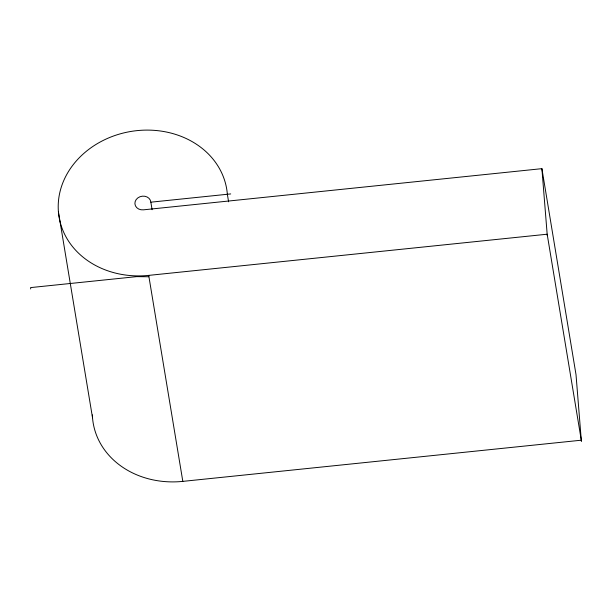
<?xml version="1.0" encoding="UTF-8"?>
<svg xmlns="http://www.w3.org/2000/svg" width="612" height="612" viewBox="0 0 612 612"><rect width="100%" height="100%" fill="white"/><g stroke="black" fill="none" stroke-linecap="round" stroke-linejoin="round"><path stroke-width="0.92" d="M581.4 441.566L576.014 374.651L541.903 168.66L143.43 209.832A8.017 6.847 -9.4 0 1 134.915 203.827A8.017 6.847 -9.4 0 1 142.336 196.177A8.017 6.847 -9.4 0 1 150.85 202.182L230.701 193.928M228.605 201.799L227.358 194.279A84.984 72.545 -9.4 0 0 137.057 130.624A84.984 72.545 -9.4 0 0 58.408 211.737A84.984 72.545 -9.4 0 0 148.708 275.385L547.174 234.212L581.293 440.204L182.82 481.376A84.984 72.545 -9.4 0 1 92.358 414.89M148.815 276.754L136.598 276.639L30.6 287.594L30.707 288.956M150.85 202.182L152.097 209.709M148.708 275.385L182.82 481.376M58.408 211.737L92.519 417.721M541.903 168.66L547.281 235.582"/></g></svg>
